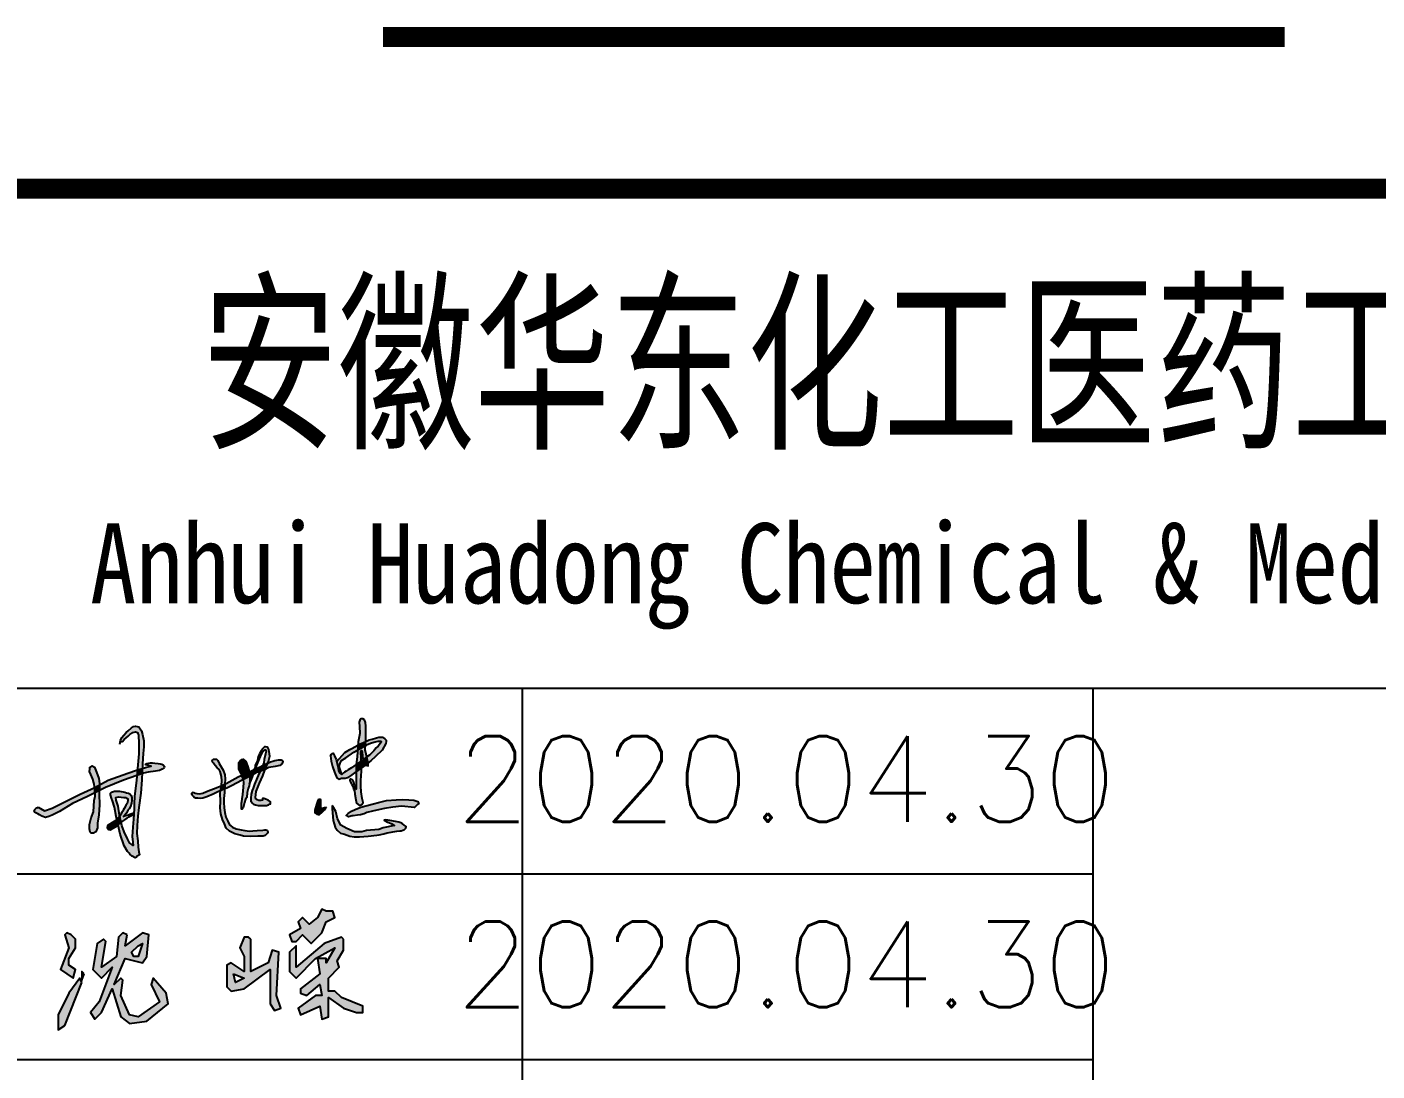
# Model space of a CAD drawing. Header units: millimetres. Extents: x 865974 to 875117, y 41124 to 44891.
# Drawn here: x 866643.11 to 866690.4, y 41162.7 to 41199.27 of the extents above; entities that cross this region are included whole.
import ezdxf
from ezdxf.enums import TextEntityAlignment as Align

# ---------------------------------------------------------------- set-up
doc = ezdxf.new("R2010")
doc.units = ezdxf.units.MM
doc.header["$LTSCALE"] = 1000
doc.header["$MEASUREMENT"] = 0
doc.layers.add('HATCH', color=8, linetype='Continuous')
doc.layers.add('图名', color=253, linetype='Continuous')
doc.styles.add('ECEC_TQ', font='txt_l.shx', dxfattribs={"bigfont": 'hztxt_l.shx'})
doc.styles.add('ECEC_TQ_S', font='')
doc.styles.get('ECEC_TQ_S').set_extended_font_data('SimSun')

msp = doc.modelspace()

# ---------------------------------------------------------------- hatches: boundary and pattern name
at = {"linetype": 'Continuous'}
h = msp.add_hatch(color=256, dxfattribs=at)
h.paths.add_polyline_path([(866651.631, 41166.256), (866651.631, 41165.046), (866651.782, 41164.819), (866652.009, 41164.894), (866651.857, 41165.348), (866651.933, 41166.861), (866651.706, 41166.936), (866651.555, 41166.483), (866650.95, 41166.18), (866650.95, 41167.314), (866650.874, 41167.39), (866650.723, 41167.39), (866650.572, 41167.012), (866650.723, 41166.709), (866650.723, 41166.18), (866650.269, 41166.483), (866650.118, 41166.407), (866650.118, 41165.651), (866650.269, 41165.499), (866650.723, 41165.575)])
h.paths.add_polyline_path([(866650.723, 41165.953), (866650.421, 41165.802), (866650.345, 41166.104)], flags=16)
h.paths.add_polyline_path([(866653.446, 41167.541), (866653.597, 41167.919), (866653.899, 41168.071), (866653.824, 41168.298), (866653.597, 41168.298), (866653.446, 41168.373), (866653.294, 41168.071), (866652.992, 41167.844), (866652.765, 41168.071), (866652.614, 41167.919), (866652.689, 41167.693), (866652.311, 41167.466), (866652.387, 41167.239), (866652.538, 41167.239), (866652.765, 41167.466), (866653.067, 41167.163)])
h.paths.add_polyline_path([(866654.202, 41166.936), (866654.202, 41167.314), (866654.126, 41167.39), (866653.521, 41167.163), (866652.538, 41166.331), (866652.538, 41167.088), (866652.311, 41166.861), (866652.311, 41166.18), (866652.538, 41165.953), (866653.219, 41166.634), (866653.899, 41167.012), (866653.597, 41166.483), (866653.597, 41166.634), (866653.294, 41166.634), (866653.37, 41166.104), (866652.689, 41165.575), (866652.689, 41165.424), (866652.916, 41165.348), (866653.37, 41165.726), (866653.446, 41165.348), (866653.219, 41165.348), (866652.614, 41164.894), (866652.689, 41164.668), (866653.37, 41164.97), (866653.446, 41164.516), (866653.672, 41164.592), (866653.672, 41165.273), (866654.202, 41164.894), (866654.656, 41164.743), (866654.882, 41164.743), (866654.882, 41164.97), (866654.126, 41165.273), (866653.899, 41165.499), (866653.672, 41165.499), (866653.672, 41165.953), (866654.051, 41166.331), (866653.975, 41166.558)])
h = msp.add_hatch(color=256, dxfattribs=at)
h.paths.add_polyline_path([(866644.583, 41166.407), (866644.583, 41166.634), (866644.81, 41167.012), (866644.81, 41167.314), (866644.659, 41167.466), (866644.508, 41167.541), (866644.432, 41167.466), (866644.583, 41167.012), (866644.281, 41166.256), (866644.734, 41165.953), (866644.81, 41166.256)])
h.paths.add_polyline_path([(866645.113, 41166.104), (866645.037, 41166.18), (866645.037, 41165.878)])
h.paths.add_polyline_path([(866645.037, 41165.802), (866644.961, 41165.953), (866644.583, 41165.424), (866644.205, 41164.668), (866644.205, 41164.138), (866644.432, 41164.289)])
h.paths.add_polyline_path([(866646.549, 41166.634), (866647.154, 41166.483), (866647.306, 41166.709), (866647.381, 41167.466), (866647.154, 41167.541), (866646.549, 41167.088), (866646.625, 41167.466), (866646.474, 41167.541), (866646.323, 41167.39), (866646.247, 41166.709), (866645.718, 41166.331), (866645.869, 41167.239), (866645.793, 41167.314), (866645.566, 41167.163), (866645.415, 41166.256), (866645.718, 41165.953), (866646.096, 41166.331), (866645.642, 41165.121), (866645.339, 41164.743), (866645.491, 41164.516), (866645.718, 41164.743), (866646.096, 41165.575), (866646.398, 41164.592), (866646.701, 41164.365), (866647.306, 41164.441), (866648.062, 41165.046), (866647.986, 41165.424), (866647.533, 41165.953), (866647.457, 41165.726), (866647.759, 41165.121), (866647.003, 41164.592), (866646.701, 41164.668), (866646.398, 41165.348), (866646.474, 41165.878), (866646.398, 41165.953), (866646.171, 41165.726)])
h.paths.add_polyline_path([(866646.776, 41166.861), (866647.003, 41167.088), (866647.154, 41167.163), (866647.003, 41166.709), (866646.852, 41166.709)], flags=16)
at = {"layer": 'HATCH'}
for points in [[(866654.977, 41174.772), (866654.966, 41174.902), (866654.934, 41174.993), (866654.871, 41175.035), (866654.812, 41175.035), (866654.77, 41174.99), (866654.752, 41174.913), (866654.759, 41174.762), (866654.766, 41174.52), (866654.717, 41174.229), (866654.709, 41174.118), (866654.755, 41174.145), (866654.9, 41174.204), (866654.978, 41174.241), (866654.984, 41174.358)], [(866647.185, 41173.823), (866647.206, 41174.058), (866647.203, 41174.264), (866647.163, 41174.483), (866647.12, 41174.619), (866647.08, 41174.689), (866647.024, 41174.758), (866646.912, 41174.78), (866646.848, 41174.761), (866646.773, 41174.716), (866646.658, 41174.609), (866646.581, 41174.558), (866646.509, 41174.465), (866646.434, 41174.377), (866646.391, 41174.28), (866646.382, 41174.245), (866646.456, 41174.238), (866646.52, 41174.312), (866646.652, 41174.423), (866646.719, 41174.484), (866646.82, 41174.551), (866646.918, 41174.578), (866646.986, 41174.551), (866647.013, 41174.464), (866647.026, 41174.164), (866647.033, 41173.803), (866646.989, 41173.425), (866646.977, 41173.244), (866647.154, 41173.295), (866647.161, 41173.454)], [(866655.691, 41174.29), (866655.652, 41174.331), (866655.564, 41174.389), (866655.512, 41174.394), (866655.435, 41174.392), (866655.354, 41174.369), (866655.208, 41174.326), (866655.094, 41174.293), (866655.005, 41174.254), (866654.978, 41174.241), (866654.971, 41174.105), (866655.024, 41174.139), (866655.18, 41174.192), (866655.306, 41174.226), (866655.414, 41174.248), (866655.46, 41174.257), (866655.509, 41174.255), (866655.526, 41174.23), (866655.415, 41174.071), (866655.348, 41174.02), (866655.261, 41173.917), (866655.112, 41173.759), (866655.012, 41173.699), (866655.026, 41173.629), (866655.064, 41173.491), (866655.159, 41173.568), (866655.317, 41173.713), (866655.558, 41173.942), (866655.681, 41174.165), (866655.698, 41174.235)], [(866651.255, 41173.63), (866651.327, 41173.791), (866651.377, 41173.881), (866651.413, 41173.913), (866651.454, 41173.948), (866651.479, 41173.953), (866651.487, 41173.904), (866651.469, 41173.811), (866651.416, 41173.604), (866651.403, 41173.489), (866651.373, 41173.401), (866651.386, 41173.409), (866651.456, 41173.449), (866651.554, 41173.49), (866651.577, 41173.543), (866651.615, 41173.729), (866651.599, 41173.884), (866651.58, 41173.956), (866651.563, 41174.001), (866651.545, 41174.026), (866651.525, 41174.041), (866651.463, 41174.058), (866651.433, 41174.058), (866651.356, 41173.97), (866651.324, 41173.922), (866651.29, 41173.868), (866651.253, 41173.81), (866651.211, 41173.703), (866651.182, 41173.574), (866651.139, 41173.479), (866651.109, 41173.403), (866651.104, 41173.346), (866651.071, 41173.267), (866651.1, 41173.282), (866651.118, 41173.289), (866651.162, 41173.412)], [(866654.281, 41173.672), (866654.565, 41173.866), (866654.696, 41173.942), (866654.709, 41174.118), (866654.666, 41174.093), (866654.42, 41173.954), (866654.245, 41173.858), (866653.961, 41173.538), (866654, 41173.37), (866654.028, 41173.228), (866654.062, 41173.142), (866654.139, 41173.082), (866654.05, 41173.366), (866654.084, 41173.482), (866654.129, 41173.572)], [(866654.971, 41174.105), (866654.908, 41174.064), (866654.696, 41173.942), (866654.678, 41173.703), (866654.643, 41173.439), (866654.816, 41173.556), (866654.813, 41173.668), (866654.808, 41173.85), (866654.81, 41173.883), (866654.825, 41173.93), (866654.853, 41173.865), (866654.866, 41173.754), (866654.868, 41173.724), (866654.874, 41173.651), (866654.89, 41173.609), (866655.012, 41173.699), (866654.98, 41173.86), (866654.963, 41173.937)], [(866654.978, 41174.241), (866654.9, 41174.204), (866654.755, 41174.145), (866654.709, 41174.118), (866654.696, 41173.942), (866654.908, 41174.064), (866654.971, 41174.105)], [(866647.847, 41173.267), (866647.922, 41173.319), (866647.924, 41173.362), (866647.88, 41173.42), (866647.835, 41173.442), (866647.777, 41173.457), (866647.709, 41173.473), (866647.594, 41173.486), (866647.513, 41173.49), (866647.437, 41173.49), (866647.377, 41173.479), (866647.315, 41173.467), (866647.268, 41173.446), (866647.272, 41173.422), (866647.324, 41173.409), (866647.392, 41173.393), (866647.462, 41173.378), (866647.4, 41173.36), (866647.258, 41173.325), (866647.154, 41173.295), (866647.147, 41173.111), (866647.194, 41173.127), (866647.357, 41173.16), (866647.614, 41173.203), (866647.757, 41173.22)], [(866650.037, 41173.076), (866649.986, 41173.233), (866649.912, 41173.354), (866649.842, 41173.469), (866649.795, 41173.573), (866649.752, 41173.622), (866649.657, 41173.626), (866649.604, 41173.577), (866649.614, 41173.512), (866649.644, 41173.477), (866649.672, 41173.447), (866649.709, 41173.394), (866649.779, 41173.323), (866649.845, 41173.261), (866649.876, 41173.186), (866649.93, 41173.009), (866649.943, 41172.857), (866649.923, 41172.713), (866649.92, 41172.694), (866650.048, 41172.748), (866650.052, 41172.927)], [(866650.832, 41173.389), (866650.78, 41173.545), (866650.688, 41173.621), (866650.643, 41173.609), (866650.579, 41173.561), (866650.535, 41173.509), (866650.535, 41173.425), (866650.535, 41173.285), (866650.599, 41173.125), (866650.622, 41173.057), (866650.633, 41173.062), (866650.903, 41173.177)], [(866651.554, 41173.49), (866651.456, 41173.449), (866651.386, 41173.409), (866651.373, 41173.401), (866651.331, 41173.28), (866651.281, 41173.194), (866651.428, 41173.246), (866651.451, 41173.258)], [(866651.965, 41173.404), (866652.012, 41173.429), (866652.034, 41173.451), (866652.056, 41173.486), (866652.071, 41173.524), (866652.07, 41173.552), (866652.066, 41173.563), (866652.057, 41173.577), (866652.01, 41173.592), (866651.917, 41173.592), (866651.867, 41173.586), (866651.797, 41173.572), (866651.72, 41173.556), (866651.643, 41173.529), (866651.567, 41173.496), (866651.554, 41173.49), (866651.451, 41173.258), (866651.579, 41173.326), (866651.806, 41173.37)], [(866653.955, 41173.566), (866653.939, 41173.605), (866653.883, 41173.74), (866653.848, 41173.811), (866653.84, 41173.833), (866653.797, 41173.825), (866653.78, 41173.794), (866653.739, 41173.736), (866653.771, 41173.549), (866653.814, 41173.367), (866653.886, 41173.168), (866653.967, 41172.966), (866654.053, 41172.909), (866654.095, 41172.934), (866654.132, 41172.94), (866654.157, 41172.941), (866654.208, 41172.941), (866654.262, 41172.943), (866654.334, 41172.962), (866654.495, 41173.067), (866654.588, 41173.144), (866654.642, 41173.181), (866654.643, 41173.439), (866654.485, 41173.317), (866654.366, 41173.242), (866654.296, 41173.199), (866654.24, 41173.168), (866654.165, 41173.115), (866654.139, 41173.082), (866654.062, 41173.142), (866654.028, 41173.228), (866654, 41173.37)], [(866654.816, 41173.556), (866654.643, 41173.439), (866654.642, 41173.181), (866654.824, 41173.306)], [(866654.92, 41173.474), (866654.888, 41173.59), (866654.89, 41173.609), (866654.834, 41173.568), (866654.816, 41173.556), (866654.824, 41173.306), (866654.901, 41173.359), (866654.969, 41173.414)], [(866655.026, 41173.629), (866655.012, 41173.699), (866655.012, 41173.699), (866654.89, 41173.609), (866654.888, 41173.59), (866654.92, 41173.474), (866654.969, 41173.414), (866655.064, 41173.491)], [(866655.064, 41173.491), (866654.969, 41173.414), (866655.068, 41173.383)], [(866645.634, 41172.948), (866645.551, 41173.17), (866645.481, 41173.336), (866645.393, 41173.393), (866645.31, 41173.337), (866645.316, 41173.273), (866645.305, 41173.185), (866645.348, 41173.086), (866645.422, 41172.922), (866645.452, 41172.788), (866645.487, 41172.624), (866645.647, 41172.713), (866645.648, 41172.763)], [(866646.496, 41172.885), (866646.963, 41173.047), (866646.977, 41173.244), (866646.948, 41173.236), (866646.641, 41173.135), (866645.951, 41172.881), (866645.647, 41172.713), (866645.643, 41172.518), (866645.866, 41172.629)], [(866646.434, 41171.301), (866646.409, 41171.406), (866646.334, 41171.341), (866646.301, 41171.313), (866646.301, 41171.311), (866646.377, 41170.993), (866646.521, 41170.581), (866646.63, 41170.382), (866646.692, 41170.328), (866646.718, 41170.288), (866646.795, 41170.219), (866646.905, 41170.163), (866646.943, 41170.189), (866646.977, 41170.221), (866647.05, 41170.266), (866647.029, 41170.376), (866647.012, 41170.537), (866646.992, 41170.764), (866646.965, 41171.017), (866646.968, 41171.302), (866646.997, 41171.624), (866647.024, 41171.933), (866647.094, 41172.427), (866647.139, 41172.903), (866647.147, 41173.111), (866646.963, 41173.047), (866646.952, 41172.885), (866646.878, 41172.308), (866646.871, 41172.064), (866646.861, 41171.882), (866646.841, 41171.518), (866646.821, 41171.238), (866646.797, 41170.917), (866646.817, 41170.716), (866646.831, 41170.598), (866646.704, 41170.688), (866646.638, 41170.829), (866646.519, 41171.077)], [(866647.154, 41173.295), (866646.977, 41173.244), (866646.963, 41173.047), (866647.147, 41173.111)], [(866650.625, 41172.874), (866650.688, 41172.904), (866650.645, 41172.991), (866650.622, 41173.057), (866650.506, 41173), (866650.094, 41172.767), (866650.048, 41172.748), (866650.036, 41172.575), (866650.107, 41172.602), (866650.303, 41172.7)], [(866650.916, 41172.852), (866650.921, 41173.018), (866650.688, 41172.904), (866650.693, 41172.796), (866650.679, 41172.638), (866650.664, 41172.386), (866650.639, 41172.234), (866650.63, 41172.131), (866650.62, 41172.072), (866650.618, 41172.022), (866650.618, 41171.978), (866650.611, 41171.921), (866650.612, 41171.893), (866650.617, 41171.88), (866650.624, 41171.873), (866650.651, 41171.874), (866650.68, 41171.918), (866650.73, 41172.099), (866650.772, 41172.219), (866650.812, 41172.275), (866650.824, 41172.455), (866650.864, 41172.592), (866650.896, 41172.684)], [(866650.923, 41173.115), (866650.903, 41173.177), (866650.633, 41173.062), (866650.622, 41173.057), (866650.645, 41172.991), (866650.688, 41172.904), (866650.921, 41173.018)], [(866651.071, 41173.267), (866650.916, 41173.182), (866650.903, 41173.177), (866650.923, 41173.115), (866650.921, 41173.018), (866650.958, 41173.037), (866651.009, 41173.066)], [(866651.041, 41173.084), (866651.009, 41173.066), (866650.936, 41172.901), (866650.914, 41172.837), (866650.903, 41172.743), (866650.985, 41172.943)], [(866651.375, 41173.035), (866651.439, 41173.231), (866651.451, 41173.258), (866651.428, 41173.246), (866651.281, 41173.194), (866651.233, 41173.112), (866651.155, 41172.913), (866651.084, 41172.744), (866651.04, 41172.607), (866651.005, 41172.52), (866650.966, 41172.392), (866650.95, 41172.25), (866650.959, 41172.155), (866651.026, 41172.07), (866651.046, 41172.044), (866651.115, 41172.017), (866651.214, 41172), (866651.28, 41171.999), (866651.388, 41171.999), (866651.506, 41172.003), (866651.577, 41172.025), (866651.612, 41172.041), (866651.641, 41172.061), (866651.647, 41172.092), (866651.639, 41172.13), (866651.557, 41172.186), (866651.507, 41172.205), (866651.414, 41172.24), (866651.363, 41172.248), (866651.363, 41172.209), (866651.36, 41172.185), (866651.308, 41172.171), (866651.239, 41172.174), (866651.17, 41172.193), (866651.132, 41172.222), (866651.116, 41172.273), (866651.14, 41172.493), (866651.258, 41172.779)], [(866651.118, 41173.289), (866651.1, 41173.282), (866651.071, 41173.267), (866651.009, 41173.066), (866651.041, 41173.084), (866651.084, 41173.192)], [(866651.331, 41173.28), (866651.373, 41173.401), (866651.283, 41173.352), (866651.118, 41173.289), (866651.084, 41173.192), (866651.041, 41173.084), (866651.16, 41173.152), (866651.281, 41173.194)], [(866654.827, 41173.199), (866654.824, 41173.306), (866654.642, 41173.181), (866654.64, 41172.913), (866654.639, 41172.699), (866654.64, 41172.57), (866654.587, 41172.703), (866654.559, 41172.81), (866654.524, 41172.885), (866654.476, 41172.904), (866654.449, 41172.916), (866654.428, 41172.918), (866654.42, 41172.889), (866654.436, 41172.843), (866654.494, 41172.731), (866654.521, 41172.672), (866654.552, 41172.577), (866654.586, 41172.527), (866654.602, 41172.4), (866654.63, 41172.201), (866654.653, 41172.084), (866654.758, 41171.999), (866654.838, 41172.036), (866654.893, 41172.1), (866654.859, 41172.246), (866654.813, 41172.475), (866654.802, 41172.674), (866654.802, 41172.876)], [(866644.703, 41172.07), (866645.235, 41172.316), (866645.496, 41172.445), (866645.492, 41172.601), (866645.487, 41172.624), (866644.976, 41172.392), (866643.996, 41171.908), (866643.727, 41171.806), (866643.503, 41171.944), (866643.451, 41171.921), (866643.416, 41171.894), (866643.381, 41171.859), (866643.362, 41171.822), (866643.387, 41171.769), (866643.426, 41171.738), (866643.492, 41171.711), (866643.552, 41171.672), (866643.628, 41171.629), (866643.762, 41171.581), (866643.873, 41171.618), (866643.993, 41171.662), (866644.247, 41171.793)], [(866645.657, 41172.018), (866645.641, 41172.393), (866645.643, 41172.518), (866645.496, 41172.445), (866645.499, 41172.33), (866645.461, 41172.172), (866645.436, 41171.774), (866645.357, 41171.569), (866645.305, 41171.337), (866645.296, 41171.179), (866645.33, 41171.066), (866645.361, 41171.035), (866645.447, 41171.035), (866645.522, 41171.071), (866645.578, 41171.215), (866645.582, 41171.384), (866645.623, 41171.668)], [(866645.647, 41172.713), (866645.487, 41172.624), (866645.492, 41172.601), (866645.496, 41172.445), (866645.643, 41172.518)], [(866646.709, 41172.405), (866646.672, 41172.429), (866646.601, 41172.446), (866646.537, 41172.466), (866646.48, 41172.479), (866646.416, 41172.49), (866646.355, 41172.496), (866646.257, 41172.496), (866646.173, 41172.496), (866646.069, 41172.466), (866646.042, 41172.426), (866646.042, 41172.375), (866646.072, 41172.26), (866646.102, 41172.166), (866646.18, 41171.94), (866646.237, 41171.61), (866646.262, 41171.495), (866646.359, 41171.619), (866646.349, 41171.662), (866646.304, 41171.973), (866646.23, 41172.184), (866646.221, 41172.284), (866646.312, 41172.299), (866646.504, 41172.282), (866646.558, 41172.275), (866646.599, 41172.256), (866646.63, 41172.24), (866646.64, 41172.206), (866646.64, 41172.162), (866646.623, 41172.069), (866646.575, 41171.995), (866646.519, 41171.895), (866646.48, 41171.83), (866646.458, 41171.793), (866646.43, 41171.75), (866646.397, 41171.689), (866646.359, 41171.619), (866646.409, 41171.406), (866646.464, 41171.454), (866646.536, 41171.501), (866646.616, 41171.551), (866646.677, 41171.597), (866646.769, 41171.647), (866646.85, 41171.684), (866646.853, 41171.74), (866646.816, 41171.729), (866646.714, 41171.69), (866646.671, 41171.673), (866646.56, 41171.643), (866646.495, 41171.629), (866646.524, 41171.65), (866646.595, 41171.731), (866646.622, 41171.775), (866646.649, 41171.829), (866646.686, 41171.883), (866646.733, 41171.96), (866646.777, 41172.085), (866646.783, 41172.169), (866646.783, 41172.233), (866646.78, 41172.284), (866646.763, 41172.348)], [(866649.817, 41172.494), (866649.897, 41172.523), (866649.92, 41172.694), (866649.799, 41172.642), (866649.397, 41172.487), (866649.272, 41172.428), (866649.155, 41172.407), (866649.063, 41172.417), (866649.002, 41172.433), (866648.936, 41172.466), (866648.909, 41172.457), (866648.888, 41172.431), (866648.885, 41172.388), (866648.909, 41172.346), (866648.94, 41172.31), (866648.97, 41172.283), (866649.015, 41172.26), (866649.093, 41172.251), (866649.184, 41172.244), (866649.272, 41172.251), (866649.408, 41172.299), (866649.635, 41172.393)], [(866650.009, 41172.101), (866650.012, 41172.242), (866650.027, 41172.448), (866650.036, 41172.575), (866649.897, 41172.523), (866649.884, 41172.428), (866649.89, 41172.144), (866649.88, 41171.92), (866649.901, 41171.71), (866649.958, 41171.503), (866650.027, 41171.354), (866650.093, 41171.207), (866650.205, 41171.102), (866650.387, 41171.004), (866650.58, 41170.963), (866650.691, 41170.928), (866650.936, 41170.913), (866651.203, 41170.92), (866651.307, 41170.921), (866651.382, 41170.927), (866651.46, 41170.95), (866651.532, 41171.027), (866651.55, 41171.063), (866651.55, 41171.079), (866651.537, 41171.117), (866651.51, 41171.131), (866651.474, 41171.143), (866651.446, 41171.149), (866651.375, 41171.136), (866651.17, 41171.122), (866651.027, 41171.11), (866650.905, 41171.099), (866650.74, 41171.118), (866650.617, 41171.144), (866650.445, 41171.185), (866650.307, 41171.241), (866650.206, 41171.319), (866650.145, 41171.446), (866650.083, 41171.593), (866650.046, 41171.756), (866650.016, 41171.916)], [(866650.048, 41172.748), (866649.92, 41172.694), (866649.897, 41172.523), (866650.036, 41172.575)], [(866653.529, 41171.852), (866653.579, 41171.912), (866653.596, 41171.923), (866653.539, 41171.927), (866653.466, 41171.902), (866653.426, 41171.877), (866653.398, 41171.882), (866653.395, 41171.909), (866653.395, 41171.947), (866653.39, 41172.005), (866653.39, 41172.047), (866653.39, 41172.108), (866653.388, 41172.143), (866653.388, 41172.188), (866653.383, 41172.218), (866653.318, 41172.223), (866653.298, 41172.17), (866653.26, 41172.07), (866653.215, 41171.919), (866653.2, 41171.839), (866653.19, 41171.791), (866653.197, 41171.741), (866653.265, 41171.699), (866653.315, 41171.684), (866653.355, 41171.686), (866653.436, 41171.749)], [(866653.927, 41171.788), (866653.851, 41171.928), (866653.8, 41172.002), (866653.802, 41171.884), (866653.838, 41171.472), (866653.913, 41171.236), (866653.973, 41171.138), (866654.094, 41171.033), (866654.234, 41170.993), (866654.42, 41170.924), (866654.575, 41170.898), (866654.765, 41170.896), (866655.061, 41170.92), (866655.362, 41170.954), (866655.451, 41170.974), (866655.614, 41171.008), (866655.727, 41171.039), (866656.062, 41171.101), (866656.169, 41171.11), (866656.22, 41171.11), (866656.341, 41171.162), (866656.387, 41171.21), (866656.389, 41171.259), (866656.327, 41171.309), (866656.256, 41171.363), (866656.21, 41171.392), (866656.133, 41171.418), (866656.026, 41171.44), (866655.827, 41171.472), (866655.684, 41171.498), (866655.623, 41171.484), (866655.738, 41171.42), (866655.782, 41171.402), (866655.895, 41171.355), (866655.943, 41171.325), (866655.988, 41171.303), (866655.588, 41171.216), (866655.442, 41171.157), (866655.007, 41171.117), (866654.846, 41171.078), (866654.589, 41171.078), (866654.32, 41171.189), (866654.108, 41171.307), (866653.985, 41171.529)], [(866655.218, 41171.804), (866655.467, 41171.86), (866655.63, 41171.891), (866655.929, 41171.942), (866656.234, 41171.973), (866656.687, 41171.934), (866656.72, 41171.967), (866656.794, 41172.036), (866656.84, 41172.064), (866656.807, 41172.135), (866656.667, 41172.189), (866656.491, 41172.201), (866656.27, 41172.206), (866656.046, 41172.199), (866655.711, 41172.168), (866655.429, 41172.1), (866655.256, 41172.056), (866654.805, 41171.939), (866654.609, 41171.855), (866654.477, 41171.799), (866654.36, 41171.715), (866654.296, 41171.644), (866654.38, 41171.603), (866654.503, 41171.631), (866654.543, 41171.634), (866654.688, 41171.654), (866654.8, 41171.672), (866654.92, 41171.708), (866655.017, 41171.753)], [(866646.359, 41171.619), (866646.262, 41171.495), (866646.301, 41171.313), (866646.334, 41171.341), (866646.409, 41171.406)], [(866646.301, 41171.313), (866646.262, 41171.495), (866646.106, 41171.399), (866645.958, 41171.315), (866645.93, 41171.269), (866645.921, 41171.232), (866645.967, 41171.154), (866646.027, 41171.143), (866646.136, 41171.202), (866646.21, 41171.247), (866646.271, 41171.286)]]:
    msp.add_hatch(color=256, dxfattribs=at).paths.add_polyline_path(points)

# ---------------------------------------------------------------- linework, layer by layer
for p, q in [((866625.467, 41176.104), (866735.467, 41176.104)), ((866660.467, 41143.604), (866660.467, 41176.104)), ((866680.467, 41143.604), (866680.467, 41176.104)), ((866625.467, 41169.604), (866680.467, 41169.604)), ((866625.467, 41163.104), (866680.467, 41163.104))]:
    msp.add_line(p, q)
at = {"const_width": 0.7}
msp.add_lwpolyline([(866805.467, 41193.604), (866625.467, 41193.604)], dxfattribs=at)
for points in [[(866654.888, 41173.59), (866654.92, 41173.474), (866654.969, 41173.414), (866655.068, 41173.383), (866655.064, 41173.491), (866655.026, 41173.629), (866654.98, 41173.86), (866654.963, 41173.937), (866654.984, 41174.358), (866654.977, 41174.772), (866654.966, 41174.902), (866654.934, 41174.993), (866654.871, 41175.035), (866654.812, 41175.035), (866654.77, 41174.99), (866654.752, 41174.913), (866654.759, 41174.762), (866654.766, 41174.52), (866654.717, 41174.229), (866654.678, 41173.703), (866654.643, 41173.439), (866654.64, 41172.913), (866654.639, 41172.699), (866654.64, 41172.57), (866654.587, 41172.703), (866654.559, 41172.81), (866654.524, 41172.885)], [(866646.382, 41174.245), (866646.456, 41174.238), (866646.456, 41174.238), (866646.52, 41174.312), (866646.652, 41174.423), (866646.719, 41174.484), (866646.82, 41174.551), (866646.918, 41174.578), (866646.918, 41174.578), (866646.986, 41174.551), (866647.013, 41174.464), (866647.026, 41174.164), (866647.033, 41173.803), (866646.989, 41173.425), (866646.952, 41172.885), (866646.878, 41172.308), (866646.871, 41172.064), (866646.861, 41171.882), (866646.841, 41171.518), (866646.821, 41171.238), (866646.797, 41170.917), (866646.817, 41170.716), (866646.831, 41170.598), (866646.831, 41170.598), (866646.704, 41170.688), (866646.638, 41170.829), (866646.519, 41171.077), (866646.434, 41171.301), (866646.349, 41171.662), (866646.304, 41171.973), (866646.23, 41172.184), (866646.221, 41172.284), (866646.221, 41172.284), (866646.312, 41172.299), (866646.504, 41172.282), (866646.504, 41172.282), (866646.558, 41172.275), (866646.599, 41172.256), (866646.63, 41172.24), (866646.64, 41172.206), (866646.64, 41172.162), (866646.623, 41172.069), (866646.575, 41171.995), (866646.519, 41171.895), (866646.48, 41171.83), (866646.458, 41171.793), (866646.43, 41171.75), (866646.397, 41171.689), (866646.359, 41171.619), (866646.262, 41171.495), (866646.106, 41171.399), (866645.958, 41171.315), (866645.93, 41171.269), (866645.921, 41171.232), (866645.967, 41171.154), (866646.027, 41171.143), (866646.136, 41171.202), (866646.21, 41171.247), (866646.271, 41171.286), (866646.334, 41171.341), (866646.464, 41171.454), (866646.536, 41171.501), (866646.616, 41171.551), (866646.677, 41171.597), (866646.769, 41171.647), (866646.85, 41171.684)], [(866646.359, 41174.147), (866646.391, 41174.28), (866646.434, 41174.377), (866646.509, 41174.465), (866646.581, 41174.558), (866646.658, 41174.609), (866646.773, 41174.716), (866646.848, 41174.761), (866646.912, 41174.78), (866647.024, 41174.758), (866647.08, 41174.689), (866647.12, 41174.619), (866647.163, 41174.483), (866647.203, 41174.264), (866647.206, 41174.058), (866647.185, 41173.823), (866647.161, 41173.454), (866647.139, 41172.903), (866647.094, 41172.427), (866647.024, 41171.933), (866646.997, 41171.624), (866646.968, 41171.302), (866646.965, 41171.017), (866646.992, 41170.764), (866647.012, 41170.537), (866647.029, 41170.376), (866647.05, 41170.266), (866646.977, 41170.221), (866646.943, 41170.189), (866646.905, 41170.163), (866646.795, 41170.219), (866646.718, 41170.288), (866646.692, 41170.328), (866646.63, 41170.382), (866646.521, 41170.581), (866646.377, 41170.993), (866646.301, 41171.311), (866646.237, 41171.61), (866646.18, 41171.94), (866646.102, 41172.166), (866646.072, 41172.26), (866646.042, 41172.375), (866646.042, 41172.426), (866646.069, 41172.466), (866646.069, 41172.466), (866646.173, 41172.496), (866646.257, 41172.496), (866646.257, 41172.496), (866646.355, 41172.496), (866646.416, 41172.49), (866646.48, 41172.479), (866646.537, 41172.466), (866646.601, 41172.446), (866646.672, 41172.429), (866646.709, 41172.405), (866646.763, 41172.348), (866646.78, 41172.284), (866646.783, 41172.233), (866646.783, 41172.169), (866646.777, 41172.085), (866646.733, 41171.96), (866646.686, 41171.883), (866646.649, 41171.829), (866646.622, 41171.775), (866646.595, 41171.731), (866646.595, 41171.731), (866646.524, 41171.65), (866646.466, 41171.607)], [(866653.961, 41173.538), (866654.245, 41173.858), (866654.42, 41173.954), (866654.666, 41174.093), (866654.755, 41174.145), (866654.9, 41174.204), (866655.005, 41174.254), (866655.094, 41174.293), (866655.208, 41174.326), (866655.354, 41174.369), (866655.435, 41174.392), (866655.512, 41174.394), (866655.564, 41174.389), (866655.652, 41174.331), (866655.691, 41174.29), (866655.698, 41174.235), (866655.681, 41174.165), (866655.558, 41173.942), (866655.317, 41173.713), (866655.159, 41173.568), (866654.901, 41173.359), (866654.588, 41173.144), (866654.495, 41173.067), (866654.334, 41172.962), (866654.262, 41172.943), (866654.208, 41172.941), (866654.157, 41172.941), (866654.132, 41172.94), (866654.095, 41172.934), (866654.053, 41172.909)], [(866650.903, 41172.743), (866650.985, 41172.943), (866651.084, 41173.192), (866651.162, 41173.412), (866651.255, 41173.63), (866651.327, 41173.791), (866651.377, 41173.881), (866651.413, 41173.913), (866651.454, 41173.948), (866651.479, 41173.953), (866651.487, 41173.904), (866651.469, 41173.811), (866651.416, 41173.604), (866651.403, 41173.489), (866651.331, 41173.28), (866651.233, 41173.112), (866651.155, 41172.913), (866651.084, 41172.744), (866651.04, 41172.607), (866651.005, 41172.52), (866650.966, 41172.392), (866650.95, 41172.25), (866650.959, 41172.155), (866651.026, 41172.07), (866651.046, 41172.044), (866651.115, 41172.017), (866651.214, 41172), (866651.28, 41171.999), (866651.388, 41171.999), (866651.506, 41172.003), (866651.577, 41172.025), (866651.612, 41172.041), (866651.641, 41172.061), (866651.647, 41172.092), (866651.639, 41172.13), (866651.557, 41172.186), (866651.507, 41172.205), (866651.414, 41172.24), (866651.363, 41172.248), (866651.363, 41172.209), (866651.36, 41172.185), (866651.308, 41172.171), (866651.239, 41172.174), (866651.17, 41172.193), (866651.132, 41172.222), (866651.116, 41172.273), (866651.14, 41172.493), (866651.258, 41172.779), (866651.375, 41173.035), (866651.439, 41173.231), (866651.577, 41173.543), (866651.615, 41173.729), (866651.599, 41173.884), (866651.58, 41173.956), (866651.563, 41174.001), (866651.545, 41174.026), (866651.525, 41174.041), (866651.463, 41174.058), (866651.433, 41174.058), (866651.356, 41173.97), (866651.324, 41173.922), (866651.29, 41173.868), (866651.253, 41173.81), (866651.211, 41173.703), (866651.182, 41173.574), (866651.139, 41173.479), (866651.109, 41173.403), (866651.104, 41173.346)], [(866653.739, 41173.736), (866653.78, 41173.794), (866653.797, 41173.825), (866653.797, 41173.825), (866653.84, 41173.833), (866653.848, 41173.811), (866653.883, 41173.74), (866653.939, 41173.605), (866653.955, 41173.566), (866654, 41173.37), (866654.028, 41173.228), (866654.062, 41173.142), (866654.139, 41173.082), (866654.05, 41173.366), (866654.084, 41173.482), (866654.129, 41173.572), (866654.281, 41173.672), (866654.565, 41173.866), (866654.908, 41174.064), (866655.024, 41174.139), (866655.18, 41174.192), (866655.306, 41174.226), (866655.414, 41174.248), (866655.46, 41174.257), (866655.509, 41174.255), (866655.526, 41174.23), (866655.415, 41174.071), (866655.348, 41174.02), (866655.261, 41173.917), (866655.112, 41173.759), (866655.012, 41173.699), (866654.834, 41173.568), (866654.643, 41173.439), (866654.485, 41173.317), (866654.366, 41173.242), (866654.296, 41173.199), (866654.24, 41173.168), (866654.165, 41173.115), (866654.139, 41173.082)], [(866654.524, 41172.885), (866654.476, 41172.904), (866654.449, 41172.916), (866654.428, 41172.918), (866654.42, 41172.889), (866654.436, 41172.843), (866654.494, 41172.731), (866654.521, 41172.672), (866654.552, 41172.577), (866654.586, 41172.527), (866654.602, 41172.4), (866654.63, 41172.201), (866654.653, 41172.084), (866654.758, 41171.999), (866654.838, 41172.036), (866654.893, 41172.1), (866654.893, 41172.1), (866654.859, 41172.246), (866654.813, 41172.475), (866654.802, 41172.674), (866654.802, 41172.876), (866654.827, 41173.199), (866654.813, 41173.668), (866654.808, 41173.85), (866654.81, 41173.883), (866654.825, 41173.93), (866654.825, 41173.93), (866654.853, 41173.865), (866654.866, 41173.754), (866654.868, 41173.724), (866654.874, 41173.651), (866654.89, 41173.609), (866654.888, 41173.59)], [(866643.503, 41171.944), (866643.727, 41171.806), (866643.996, 41171.908), (866644.976, 41172.392), (866645.487, 41172.624), (866645.951, 41172.881), (866646.641, 41173.135), (866646.948, 41173.236), (866647.258, 41173.325), (866647.4, 41173.36), (866647.462, 41173.378), (866647.392, 41173.393), (866647.324, 41173.409), (866647.272, 41173.422), (866647.272, 41173.422), (866647.268, 41173.446), (866647.315, 41173.467), (866647.377, 41173.479), (866647.437, 41173.49), (866647.513, 41173.49), (866647.594, 41173.486), (866647.709, 41173.473), (866647.777, 41173.457), (866647.835, 41173.442), (866647.88, 41173.42), (866647.924, 41173.362), (866647.922, 41173.319), (866647.847, 41173.267), (866647.757, 41173.22), (866647.614, 41173.203), (866647.357, 41173.16), (866647.194, 41173.127), (866646.496, 41172.885), (866645.866, 41172.629), (866645.235, 41172.316), (866644.703, 41172.07), (866644.247, 41171.793), (866643.993, 41171.662), (866643.873, 41171.618), (866643.762, 41171.581), (866643.628, 41171.629), (866643.552, 41171.672), (866643.492, 41171.711), (866643.426, 41171.738), (866643.387, 41171.769), (866643.362, 41171.822), (866643.381, 41171.859), (866643.416, 41171.894), (866643.451, 41171.921), (866643.503, 41171.944)], [(866652.057, 41173.577), (866652.066, 41173.563), (866652.07, 41173.552), (866652.071, 41173.524), (866652.056, 41173.486), (866652.034, 41173.451), (866652.012, 41173.429), (866651.965, 41173.404), (866651.806, 41173.37), (866651.579, 41173.326), (866651.428, 41173.246), (866651.16, 41173.152), (866650.958, 41173.037), (866650.625, 41172.874), (866650.303, 41172.7), (866650.107, 41172.602), (866649.817, 41172.494), (866649.635, 41172.393), (866649.408, 41172.299), (866649.272, 41172.251), (866649.184, 41172.244), (866649.093, 41172.251), (866649.015, 41172.26), (866648.97, 41172.283), (866648.94, 41172.31), (866648.909, 41172.346), (866648.885, 41172.388), (866648.888, 41172.431), (866648.909, 41172.457), (866648.936, 41172.466)], [(866648.936, 41172.466), (866649.002, 41172.433), (866649.063, 41172.417), (866649.155, 41172.407), (866649.272, 41172.428), (866649.397, 41172.487), (866649.799, 41172.642), (866650.094, 41172.767), (866650.506, 41173), (866650.633, 41173.062), (866650.916, 41173.182), (866651.1, 41173.282), (866651.283, 41173.352), (866651.386, 41173.409), (866651.456, 41173.449), (866651.567, 41173.496), (866651.643, 41173.529), (866651.72, 41173.556), (866651.797, 41173.572), (866651.867, 41173.586), (866651.917, 41173.592), (866652.01, 41173.592), (866652.01, 41173.592), (866652.057, 41173.577)], [(866649.614, 41173.512), (866649.604, 41173.577), (866649.657, 41173.626), (866649.752, 41173.622), (866649.795, 41173.573), (866649.842, 41173.469), (866649.912, 41173.354), (866649.986, 41173.233), (866650.037, 41173.076), (866650.052, 41172.927), (866650.048, 41172.748), (866650.027, 41172.448), (866650.012, 41172.242), (866650.009, 41172.101), (866650.016, 41171.916), (866650.046, 41171.756), (866650.083, 41171.593), (866650.145, 41171.446), (866650.206, 41171.319), (866650.307, 41171.241), (866650.445, 41171.185), (866650.617, 41171.144), (866650.74, 41171.118), (866650.905, 41171.099), (866651.027, 41171.11), (866651.17, 41171.122), (866651.375, 41171.136), (866651.446, 41171.149), (866651.474, 41171.143), (866651.51, 41171.131), (866651.537, 41171.117), (866651.55, 41171.079), (866651.55, 41171.063), (866651.532, 41171.027), (866651.46, 41170.95), (866651.382, 41170.927), (866651.307, 41170.921), (866651.203, 41170.92), (866650.936, 41170.913), (866650.691, 41170.928), (866650.58, 41170.963), (866650.387, 41171.004), (866650.205, 41171.102), (866650.093, 41171.207), (866650.027, 41171.354), (866649.958, 41171.503), (866649.901, 41171.71), (866649.88, 41171.92), (866649.89, 41172.144), (866649.884, 41172.428), (866649.923, 41172.713), (866649.943, 41172.857), (866649.93, 41173.009), (866649.876, 41173.186), (866649.845, 41173.261), (866649.779, 41173.323), (866649.709, 41173.394), (866649.672, 41173.447), (866649.644, 41173.477), (866649.614, 41173.512)], [(866650.599, 41173.125), (866650.535, 41173.285), (866650.535, 41173.425), (866650.535, 41173.509), (866650.579, 41173.561), (866650.643, 41173.609), (866650.688, 41173.621), (866650.78, 41173.545), (866650.832, 41173.389), (866650.923, 41173.115), (866650.916, 41172.852), (866650.896, 41172.684), (866650.864, 41172.592), (866650.824, 41172.455), (866650.812, 41172.275), (866650.772, 41172.219), (866650.73, 41172.099), (866650.68, 41171.918), (866650.651, 41171.874), (866650.624, 41171.873)], [(866653.739, 41173.736), (866653.771, 41173.549), (866653.814, 41173.367), (866653.886, 41173.168), (866653.967, 41172.966), (866654.053, 41172.909)], [(866645.31, 41173.337), (866645.393, 41173.393), (866645.481, 41173.336), (866645.551, 41173.17), (866645.634, 41172.948), (866645.648, 41172.763), (866645.641, 41172.393), (866645.657, 41172.018), (866645.623, 41171.668), (866645.582, 41171.384), (866645.578, 41171.215), (866645.522, 41171.071), (866645.447, 41171.035), (866645.361, 41171.035), (866645.33, 41171.066), (866645.296, 41171.179), (866645.305, 41171.337), (866645.357, 41171.569), (866645.436, 41171.774), (866645.461, 41172.172), (866645.499, 41172.33), (866645.492, 41172.601), (866645.452, 41172.788), (866645.422, 41172.922), (866645.348, 41173.086), (866645.305, 41173.185), (866645.316, 41173.273), (866645.31, 41173.337)], [(866650.599, 41173.125), (866650.645, 41172.991), (866650.688, 41172.904), (866650.693, 41172.796), (866650.679, 41172.638), (866650.664, 41172.386), (866650.639, 41172.234), (866650.63, 41172.131), (866650.62, 41172.072), (866650.618, 41172.022), (866650.618, 41171.978), (866650.611, 41171.921), (866650.612, 41171.893)], [(866651.104, 41173.346), (866651.071, 41173.267), (866651.009, 41173.066), (866650.936, 41172.901), (866650.914, 41172.837)], [(866653.318, 41172.223), (866653.298, 41172.17), (866653.26, 41172.07), (866653.215, 41171.919), (866653.2, 41171.839), (866653.19, 41171.791), (866653.197, 41171.741), (866653.197, 41171.741), (866653.265, 41171.699), (866653.315, 41171.684), (866653.355, 41171.686), (866653.436, 41171.749), (866653.529, 41171.852), (866653.579, 41171.912), (866653.614, 41171.935)], [(866653.318, 41172.223), (866653.383, 41172.218), (866653.388, 41172.188), (866653.388, 41172.143), (866653.39, 41172.108), (866653.39, 41172.047), (866653.39, 41172.005), (866653.395, 41171.947), (866653.395, 41171.909), (866653.398, 41171.882), (866653.398, 41171.882), (866653.426, 41171.877), (866653.466, 41171.902), (866653.539, 41171.927), (866653.539, 41171.927), (866653.596, 41171.923)], [(866653.8, 41172.002), (866653.802, 41171.884), (866653.838, 41171.472), (866653.913, 41171.236), (866653.973, 41171.138), (866654.094, 41171.033), (866654.234, 41170.993), (866654.42, 41170.924), (866654.575, 41170.898), (866654.765, 41170.896), (866655.061, 41170.92), (866655.362, 41170.954), (866655.451, 41170.974), (866655.614, 41171.008), (866655.727, 41171.039), (866656.062, 41171.101), (866656.169, 41171.11), (866656.22, 41171.11), (866656.341, 41171.162), (866656.387, 41171.21), (866656.389, 41171.259), (866656.327, 41171.309), (866656.256, 41171.363), (866656.21, 41171.392), (866656.133, 41171.418), (866656.026, 41171.44), (866655.827, 41171.472), (866655.684, 41171.498), (866655.623, 41171.484), (866655.623, 41171.484), (866655.623, 41171.484), (866655.738, 41171.42), (866655.782, 41171.402), (866655.895, 41171.355), (866655.943, 41171.325), (866655.988, 41171.303), (866655.588, 41171.216), (866655.442, 41171.157), (866655.007, 41171.117), (866654.846, 41171.078), (866654.589, 41171.078), (866654.32, 41171.189), (866654.108, 41171.307), (866653.985, 41171.529), (866653.927, 41171.788), (866653.851, 41171.928), (866653.8, 41172.002)], [(866654.36, 41171.715), (866654.477, 41171.799), (866654.609, 41171.855), (866654.805, 41171.939), (866655.256, 41172.056), (866655.429, 41172.1), (866655.711, 41172.168), (866656.046, 41172.199), (866656.27, 41172.206), (866656.491, 41172.201), (866656.667, 41172.189), (866656.807, 41172.135), (866656.807, 41172.135), (866656.84, 41172.064), (866656.794, 41172.036), (866656.72, 41171.967), (866656.687, 41171.934), (866656.687, 41171.934), (866656.234, 41171.973), (866655.929, 41171.942), (866655.63, 41171.891), (866655.467, 41171.86), (866655.218, 41171.804), (866655.017, 41171.753), (866654.92, 41171.708), (866654.8, 41171.672), (866654.688, 41171.654), (866654.543, 41171.634), (866654.503, 41171.631), (866654.38, 41171.603), (866654.296, 41171.644), (866654.36, 41171.715), (866654.36, 41171.715)], [(866646.495, 41171.629), (866646.495, 41171.629), (866646.56, 41171.643), (866646.671, 41171.673), (866646.714, 41171.69), (866646.816, 41171.729), (866646.853, 41171.74)], [(866650.612, 41171.893), (866650.617, 41171.88), (866650.624, 41171.873)]]:
    msp.add_lwpolyline(points)
at = {"linetype": 'Continuous', "elevation": 2318108.623}
for points in [[(866653.597, 41168.298), (866653.446, 41168.373), (866653.294, 41168.071), (866652.992, 41167.844), (866652.765, 41168.071), (866652.614, 41167.919), (866652.689, 41167.693), (866652.311, 41167.466), (866652.387, 41167.239), (866652.538, 41167.239), (866652.765, 41167.466), (866653.067, 41167.163), (866653.446, 41167.541), (866653.597, 41167.919), (866653.899, 41168.071), (866653.824, 41168.298), (866653.597, 41168.298)], [(866644.659, 41167.466), (866644.508, 41167.541), (866644.432, 41167.466), (866644.583, 41167.012), (866644.281, 41166.256), (866644.734, 41165.953), (866644.81, 41166.256), (866644.583, 41166.407), (866644.583, 41166.634), (866644.81, 41167.012), (866644.81, 41167.314), (866644.659, 41167.466)], [(866646.625, 41167.466), (866646.474, 41167.541), (866646.323, 41167.39), (866646.247, 41166.709), (866645.718, 41166.331), (866645.869, 41167.239), (866645.793, 41167.314), (866645.566, 41167.163), (866645.415, 41166.256), (866645.718, 41165.953), (866646.096, 41166.331), (866645.642, 41165.121), (866645.339, 41164.743), (866645.491, 41164.516), (866645.718, 41164.743), (866646.096, 41165.575), (866646.398, 41164.592), (866646.701, 41164.365), (866647.306, 41164.441), (866648.062, 41165.046), (866647.986, 41165.424), (866647.533, 41165.953), (866647.457, 41165.726), (866647.759, 41165.121), (866647.003, 41164.592), (866646.701, 41164.668), (866646.398, 41165.348), (866646.474, 41165.878), (866646.398, 41165.953), (866646.171, 41165.726), (866646.549, 41166.634), (866647.154, 41166.483), (866647.306, 41166.709), (866647.381, 41167.466), (866647.154, 41167.541), (866646.549, 41167.088), (866646.625, 41167.466)], [(866650.95, 41167.314), (866650.874, 41167.39), (866650.723, 41167.39), (866650.572, 41167.012), (866650.723, 41166.709), (866650.723, 41166.18), (866650.269, 41166.483), (866650.118, 41166.407), (866650.118, 41165.651), (866650.269, 41165.499), (866650.723, 41165.575), (866651.631, 41166.256), (866651.631, 41165.046), (866651.782, 41164.819), (866652.009, 41164.894), (866651.857, 41165.348), (866651.933, 41166.861), (866651.706, 41166.936), (866651.555, 41166.483), (866650.95, 41166.18), (866650.95, 41167.314)], [(866654.202, 41167.314), (866654.126, 41167.39), (866653.521, 41167.163), (866652.538, 41166.331), (866652.538, 41167.088), (866652.311, 41166.861), (866652.311, 41166.18), (866652.538, 41165.953), (866653.219, 41166.634), (866653.899, 41167.012), (866653.597, 41166.483), (866653.597, 41166.634), (866653.294, 41166.634), (866653.37, 41166.104), (866652.689, 41165.575), (866652.689, 41165.424), (866652.916, 41165.348), (866653.37, 41165.726), (866653.446, 41165.348), (866653.219, 41165.348), (866652.614, 41164.894), (866652.689, 41164.668), (866653.37, 41164.97), (866653.446, 41164.516), (866653.672, 41164.592), (866653.672, 41165.273), (866654.202, 41164.894), (866654.656, 41164.743), (866654.882, 41164.743), (866654.882, 41164.97), (866654.126, 41165.273), (866653.899, 41165.499), (866653.672, 41165.499), (866653.672, 41165.953), (866654.051, 41166.331), (866653.975, 41166.558), (866654.202, 41166.936), (866654.202, 41167.314)], [(866647.003, 41167.088), (866647.154, 41167.163), (866647.003, 41166.709), (866646.852, 41166.709), (866646.776, 41166.861), (866647.003, 41167.088)], [(866645.037, 41165.802), (866644.961, 41165.953), (866644.583, 41165.424), (866644.205, 41164.668), (866644.205, 41164.138), (866644.432, 41164.289), (866645.037, 41165.802)], [(866645.113, 41166.104), (866645.037, 41166.18), (866645.037, 41165.878), (866645.113, 41166.104)], [(866650.345, 41166.104), (866650.723, 41165.953), (866650.421, 41165.802), (866650.345, 41166.104)]]:
    msp.add_lwpolyline(points, dxfattribs=at)
at = {"layer": '图名', "const_width": 0.7}
msp.add_lwpolyline([(866655.588, 41198.915), (866687.173, 41198.915)], dxfattribs=at)

# ---------------------------------------------------------------- texts
at = {"style": 'ECEC_TQ_S'}
for s, height, width, p in [('安徽华东化工医药工程有限责任公司', 5, 0.7, (866687.416, 41187.604)), ('Anhui Huadong Chemical & Medical Engineering Co.,Ltd', 2.8, 0.85, (866687.416, 41180.104))]:
    msp.add_text(s, height=height, dxfattribs=dict(at, width=width)).set_placement(p, align=Align.MIDDLE)
at = {"style": 'ECEC_TQ'}
for p in [(866669.711, 41172.932), (866669.711, 41166.432)]:
    msp.add_attdef('2020.04.30', text=' ', height=3, dxfattribs=at).set_placement(p, align=Align.MIDDLE)

doc.saveas('drawing.dxf')
